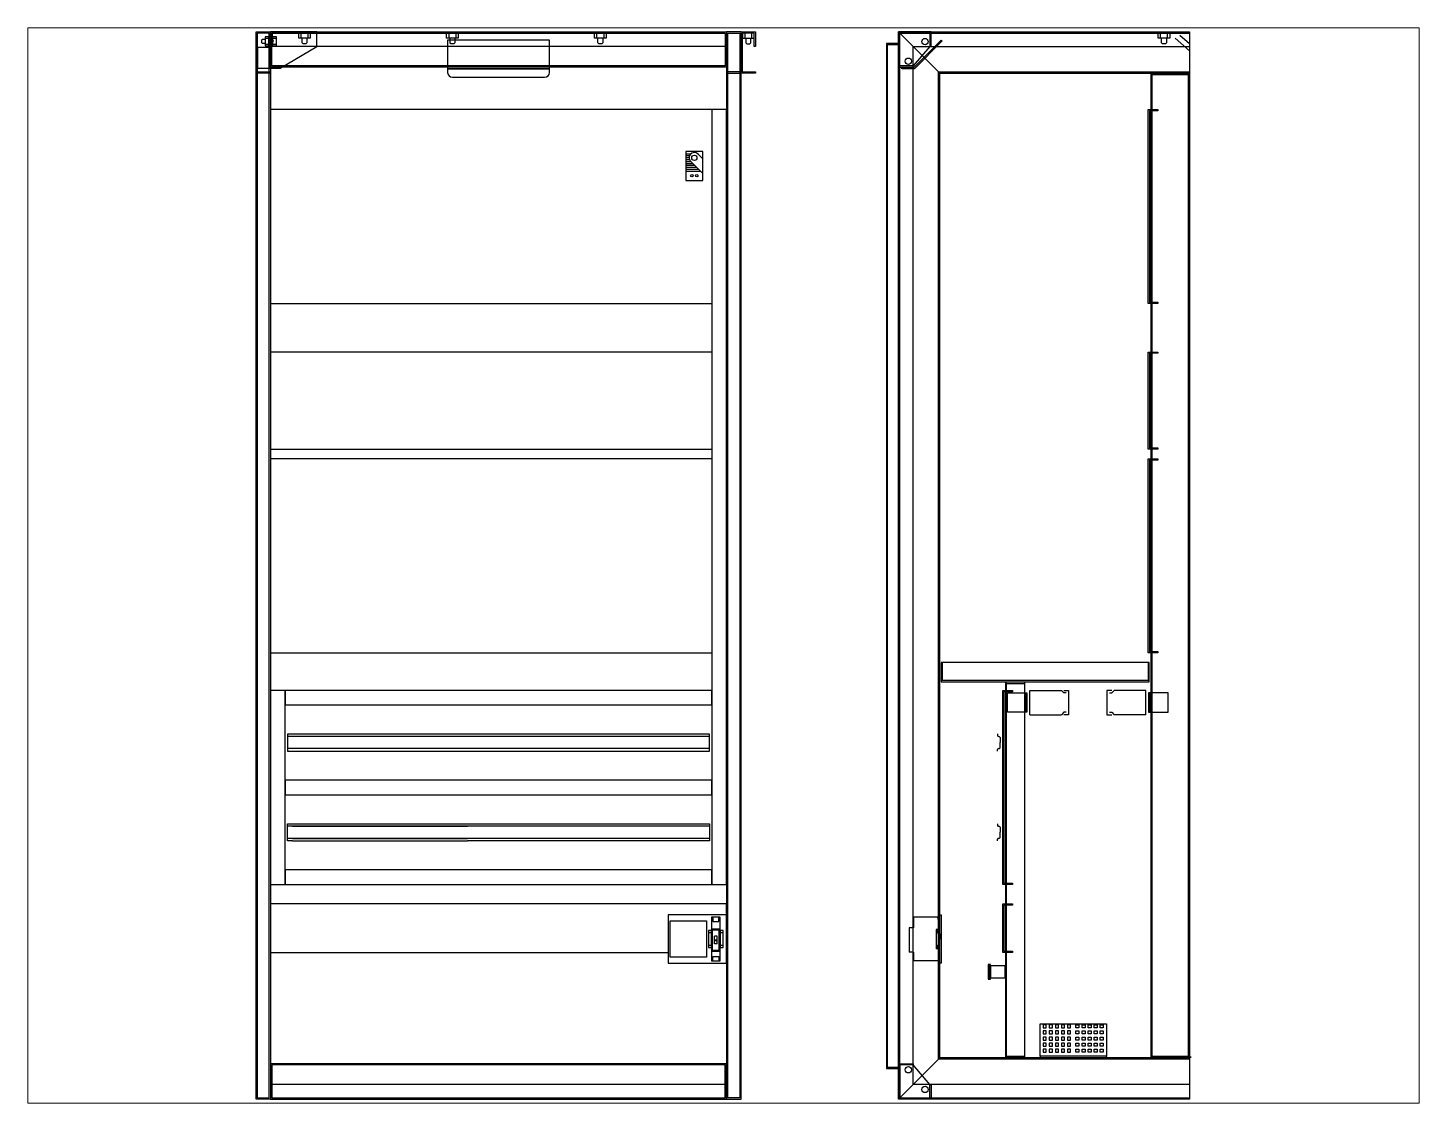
# Paper-space layout 'Layout1' of a CAD drawing. Header units: millimetres. Extents: x 26 to 231, y 18 to 177.
# The model-space entities are those that its viewports show. They can reach past a viewport. Long polylines and large blocks are cut down to what shows.
import ezdxf

# ---------------------------------------------------------------- set-up
doc = ezdxf.new("R2010")
doc.units = ezdxf.units.MM
doc.linetypes.add('CENTER', pattern=[2, 1.25, -0.25, 0.25, -0.25])
doc.linetypes.add('DASHED2', pattern=[0.375, 0.25, -0.125])

msp = doc.modelspace()

# ---------------------------------------------------------------- hatches: boundary and pattern name
for points in [[(3921.2, 3451.3), (3921.2, 3454), (3893.8, 3454), (3893.8, 3521.7), (3955.5, 3521.7), (3955.5, 3494.3), (3958.2, 3494.3), (3958.2, 3524.3), (3891.2, 3524.3), (3891.2, 3451.3)], [(3923.6, 3448.2), (3897.5, 3448.2), (3897.5, 3450.8), (3922.5, 3450.8), (3979.1, 3507.4), (3981, 3505.5)], [(4405.7, 3364.3), (4425.7, 3364.3), (4425.7, 3361.7), (4408.3, 3361.7), (4408.3, 2967), (4425.7, 2967), (4425.7, 2964.3), (4405.7, 2964.3)], [(4405.7, 2864.3), (4425.7, 2864.3), (4425.7, 2861.7), (4408.3, 2861.7), (4408.3, 2667), (4425.7, 2667), (4425.7, 2664.3), (4405.7, 2664.3)], [(4405.7, 2644.3), (4425.7, 2644.3), (4425.7, 2641.7), (4408.3, 2641.7), (4408.3, 2247), (4425.7, 2247), (4425.7, 2244.3), (4405.7, 2244.3)], [(4105.7, 2166.8), (4125.7, 2166.8), (4125.7, 2164.2), (4108.3, 2164.2), (4108.3, 1769.5), (4125.7, 1769.5), (4125.7, 1766.8), (4105.7, 1766.8)], [(4105.7, 1726.8), (4125.7, 1726.8), (4125.7, 1724.2), (4108.3, 1724.2), (4108.3, 1629.5), (4125.7, 1629.5), (4125.7, 1626.8), (4105.7, 1626.8)], [(4075.7, 1571.8), (4080.7, 1571.8), (4080.7, 1601.8), (4075.7, 1601.8)], [(3921.2, 1397.3), (3921.2, 1394.7), (3893.8, 1394.7), (3893.8, 1327), (3955.5, 1327), (3955.5, 1354.3), (3958.2, 1354.3), (3958.2, 1324.3), (3891.2, 1324.3), (3891.2, 1397.3)]]:
    msp.add_hatch(color=7).paths.add_polyline_path(points)

# ---------------------------------------------------------------- linework, layer by layer
at = {"color": 7}
for p, q in [((2566.2, 3439.3), (2566.2, 3524.3)), ((2566.2, 3524.3), (2596.2, 3524.3)), ((2566.2, 1324.3), (2566.2, 3524.3)), ((2566.2, 3524.3), (2596.2, 3524.3)), ((2593.5, 3521.7), (2568.8, 3521.7)), ((2568.8, 3521.7), (2568.8, 3442)), ((2593.5, 3521.7), (2568.8, 3521.7)), ((2568.8, 3521.7), (2568.8, 1327)), ((2579, 3508.8), (2577.4, 3507.2)), ((2577.4, 3507.2), (2577.4, 3502.4)), ((2577.4, 3502.4), (2579, 3500.8)), ((2584.7, 3508.8), (2579, 3508.8)), ((2579, 3500.8), (2584.7, 3500.8)), ((2592.7, 3514.3), (2584.7, 3514.3)), ((2584.7, 3514.3), (2584.7, 3495.3)), ((2584.7, 3510.4), (2584.7, 3499.2)), ((2592.7, 3510.4), (2584.7, 3510.4)), ((2592.7, 3495.3), (2592.7, 3514.3)), ((2592.7, 3499.2), (2592.7, 3510.4)), ((2600.1, 3508.8), (2592.7, 3508.8)), ((2592.7, 3500.8), (2600.1, 3500.8)), ((2593.5, 3494.3), (2593.5, 3521.7)), ((2593.5, 1327), (2593.5, 3521.7)), ((2596.2, 3524.3), (2596.2, 3494.3)), ((2596.2, 3524.3), (2596.2, 3492.3)), ((2691.2, 3524.3), (2596.2, 3524.3)), ((2596.2, 3524.3), (2596.2, 1324.3)), ((2596.2, 3451.3), (2596.2, 3524.3)), ((2596.2, 3524.3), (3536.2, 3524.3)), ((2598.8, 3521.7), (3533.5, 3521.7)), ((2598.8, 3454), (2598.8, 3521.7)), ((2608.1, 3514.3), (2600.1, 3514.3)), ((2600.1, 3514.3), (2600.1, 3495.3)), ((2600.1, 3510.4), (2600.1, 3499.2)), ((2608.1, 3510.4), (2600.1, 3510.4)), ((2600.1, 3500.8), (2600.1, 3508.8)), ((2608.1, 3495.3), (2608.1, 3514.3)), ((2608.1, 3499.2), (2608.1, 3510.4)), ((2691.2, 3494.3), (2691.2, 3524.3)), ((3171.2, 3507.2), (2961.2, 3507.2)), ((2961.2, 3507.2), (2961.2, 3448.2)), ((3171.2, 3448.2), (3171.2, 3507.2)), ((3533.5, 3521.7), (3533.5, 3454)), ((3566.2, 3524.3), (3536.2, 3524.3)), ((3536.2, 3524.3), (3536.2, 3494.3)), ((3566.2, 3524.3), (3536.2, 3524.3)), ((3536.2, 3524.3), (3536.2, 1324.3)), ((3536.2, 3524.3), (3536.2, 3451.3)), ((3538.8, 3494.3), (3538.8, 3521.7)), ((3538.8, 3521.7), (3563.5, 3521.7)), ((3538.8, 3521.7), (3563.5, 3521.7)), ((3538.8, 1327), (3538.8, 3521.7)), ((3563.5, 3521.7), (3563.5, 3442)), ((3563.5, 3521.7), (3563.5, 1327)), ((3566.2, 3439.3), (3566.2, 3524.3)), ((3566.2, 3439.3), (3566.2, 3524.3)), ((3566.2, 3524.3), (3596.2, 3524.3)), ((3566.2, 1324.3), (3566.2, 3524.3)), ((3593.5, 3521.7), (3568.8, 3521.7)), ((3568.8, 3521.7), (3568.8, 3442)), ((3593.5, 3494.3), (3593.5, 3521.7)), ((3596.2, 3524.3), (3596.2, 3494.3)), ((3891.2, 3500.4), (3866.2, 3500.4)), ((3866.2, 3500.4), (3866.2, 1387.4)), ((3891.2, 3524.3), (3976.2, 3439.3)), ((3891.2, 1324.3), (3891.2, 3524.3)), ((3891.2, 3524.3), (4491.2, 3524.3)), ((3958.2, 3524.3), (3891.2, 3524.3)), ((3891.2, 3524.3), (3891.2, 3451.3)), ((3891.2, 3521.7), (4491.2, 3521.7)), ((3891.2, 3498.4), (3891.2, 3500.4)), ((3893.8, 1324.3), (3893.8, 3524.3)), ((3893.8, 3454), (3893.8, 3521.7)), ((3893.8, 3521.7), (3955.5, 3521.7)), ((3922.5, 3450.8), (3979.1, 3507.4)), ((3981, 3505.5), (3923.6, 3448.2)), ((3955.5, 3521.7), (3955.5, 3494.3)), ((3958.2, 3494.3), (3958.2, 3524.3)), ((3979.1, 3507.4), (3981, 3505.5)), ((4421.2, 3524.3), (4491.2, 3524.3)), ((4426.3, 3521.3), (4450.1, 3521.3)), ((4426.3, 3511.3), (4426.3, 3521.3)), ((4450.1, 3511.3), (4426.3, 3511.3)), ((4431.2, 3511.3), (4431.2, 3521.3)), ((4431.2, 3521.3), (4445.2, 3521.3)), ((4445.2, 3511.3), (4431.2, 3511.3)), ((4433.2, 3521.3), (4433.2, 3524.3)), ((4433.2, 3501.4), (4433.2, 3511.3)), ((4435.2, 3499.4), (4433.2, 3501.4)), ((4443.2, 3501.4), (4441.2, 3499.4)), ((4443.2, 3524.3), (4443.2, 3521.3)), ((4443.2, 3511.3), (4443.2, 3501.4)), ((4445.2, 3521.3), (4445.2, 3511.3)), ((4450.1, 3521.3), (4450.1, 3511.3)), ((4461.2, 3511.4), (4491.2, 3485.3)), ((4491.2, 3499.4), (4471.2, 3516.8)), ((4491.2, 3524.3), (4491.2, 1324.3)), ((2596.2, 3492.3), (2568.9, 3492.3)), ((2568.9, 3492.3), (2568.9, 3449.3)), ((2584.7, 3499.2), (2592.7, 3499.2)), ((2584.7, 3495.3), (2592.7, 3495.3)), ((2596.2, 3494.3), (2593.5, 3494.3)), ((3533.5, 3494.3), (2598.8, 3494.3)), ((2600.1, 3499.2), (2608.1, 3499.2)), ((2600.1, 3495.3), (2608.1, 3495.3)), ((2616.1, 3449.3), (2691.2, 3494.3)), ((3536.2, 3494.3), (3538.8, 3494.3)), ((3596.2, 3494.3), (3593.5, 3494.3)), ((3868.2, 1389.4), (3868.2, 3498.4)), ((3868.2, 3498.4), (3891.2, 3498.4)), ((3891.2, 3498.4), (3891.2, 1389.4)), ((3921.2, 1354.3), (3921.2, 3494.3)), ((3921.2, 3494.3), (4491.2, 3494.3)), ((3955.5, 3494.3), (3921.2, 3454)), ((3955.5, 3494.3), (3958.2, 3494.3)), ((4441.2, 3499.4), (4435.2, 3499.4)), ((2568.9, 3449.3), (2616.1, 3449.3)), ((3536.2, 3451.3), (2596.2, 3451.3)), ((3533.5, 3454), (2598.8, 3454)), ((3171.2, 3448.2), (2961.2, 3448.2)), ((2961.2, 3448.2), (2961.2, 3440.6)), ((2961.2, 3448.2), (3171.2, 3448.2)), ((3171.2, 3440.6), (3171.2, 3448.2)), ((3891.2, 3451.3), (3921.2, 3451.3)), ((3921.2, 3454), (3893.8, 3454)), ((3897.5, 3448.2), (3897.5, 3450.8)), ((3897.5, 3450.8), (3922.5, 3450.8)), ((3923.6, 3448.2), (3897.5, 3448.2)), ((3921.2, 3451.3), (3921.2, 3454)), ((2596.2, 3439.3), (2566.2, 3439.3)), ((2568.8, 3442), (2596.2, 3442)), ((2596.2, 3442), (2596.2, 3439.3)), ((2971.2, 3430.6), (3161.2, 3430.6)), ((3536.2, 3442), (3536.2, 3439.3)), ((3563.5, 3442), (3536.2, 3442)), ((3536.2, 3439.3), (3566.2, 3439.3)), ((3596.2, 3439.3), (3566.2, 3439.3)), ((3568.8, 3442), (3596.2, 3442)), ((3596.2, 3442), (3596.2, 3439.3)), ((3973.5, 1406.7), (3973.5, 3442)), ((3973.5, 3442), (4491.2, 3442)), ((3976.2, 1409.3), (3976.2, 3439.3)), ((3976.2, 3439.3), (4491.2, 3439.3)), ((4491.2, 3438.8), (4411.2, 3438.8)), ((4411.2, 3438.8), (4411.2, 1409.8)), ((4413.8, 1409.8), (4413.8, 3438.8)), ((4413.8, 3436.2), (4488.5, 3436.2)), ((4488.5, 3438.8), (4488.5, 1409.8)), ((4491.2, 3438.8), (4491.2, 1409.8)), ((4491.2, 1409.8), (4491.2, 3438.8)), ((3536.2, 3364.3), (2596.2, 3364.3)), ((2596.2, 3364.3), (2596.2, 2964.3)), ((3536.2, 3364.3), (3506.2, 3364.3)), ((3506.2, 3364.3), (3506.2, 1766.8)), ((3536.2, 1766.8), (3536.2, 3364.3)), ((4405.7, 2964.3), (4405.7, 3364.3)), ((4405.7, 3364.3), (4425.7, 3364.3)), ((4425.7, 3361.7), (4408.3, 3361.7)), ((4408.3, 3361.7), (4408.3, 2967)), ((4425.7, 3364.3), (4425.7, 3361.7)), ((3536.2, 2964.3), (3536.2, 3324.3)), ((3487.4, 3277.9), (3452.4, 3277.9)), ((3452.4, 3277.9), (3452.4, 3217.9)), ((3452.4, 3273.2), (3463.4, 3273.2)), ((3478.3, 3271.4), (3487.4, 3262.3)), ((3487.4, 3217.9), (3487.4, 3277.9)), ((3452.4, 3269.2), (3460.2, 3269.2)), ((3452.4, 3265.2), (3459.2, 3265.2)), ((3452.4, 3261.2), (3459.8, 3261.2)), ((3452.4, 3257.2), (3462.3, 3257.2)), ((3452.4, 3253.2), (3466.4, 3253.2)), ((3452.4, 3249.2), (3470.4, 3249.2)), ((3452.4, 3245.2), (3474.4, 3245.2)), ((3463.3, 3256.2), (3487.4, 3232.2)), ((3452.4, 3241.2), (3478.4, 3241.2)), ((3452.4, 3237.2), (3482.4, 3237.2)), ((3452.4, 3217.9), (3487.4, 3217.9)), ((2596.2, 2964.3), (3506.2, 2964.3)), ((4425.7, 2964.3), (4405.7, 2964.3)), ((4408.3, 2967), (4425.7, 2967)), ((4425.7, 2967), (4425.7, 2964.3)), ((3506.2, 2864.3), (2596.2, 2864.3)), ((2596.2, 2864.3), (2596.2, 2664.3)), ((3536.2, 2664.3), (3536.2, 2864.3)), ((4405.7, 2664.3), (4405.7, 2864.3)), ((4405.7, 2864.3), (4425.7, 2864.3)), ((4425.7, 2861.7), (4408.3, 2861.7)), ((4408.3, 2861.7), (4408.3, 2667)), ((4425.7, 2864.3), (4425.7, 2861.7)), ((2596.2, 2664.3), (3506.2, 2664.3)), ((3506.2, 2644.3), (2596.2, 2644.3)), ((2596.2, 2644.3), (2596.2, 2244.3)), ((3536.2, 2244.3), (3536.2, 2644.3)), ((4425.7, 2664.3), (4405.7, 2664.3)), ((4405.7, 2244.3), (4405.7, 2644.3)), ((4405.7, 2644.3), (4425.7, 2644.3)), ((4408.3, 2667), (4425.7, 2667)), ((4425.7, 2641.7), (4408.3, 2641.7)), ((4408.3, 2641.7), (4408.3, 2247)), ((4425.7, 2667), (4425.7, 2664.3)), ((4425.7, 2644.3), (4425.7, 2641.7)), ((2596.2, 2244.3), (3506.2, 2244.3)), ((4425.7, 2244.3), (4405.7, 2244.3)), ((4408.3, 2247), (4425.7, 2247)), ((4425.7, 2247), (4425.7, 2244.3)), ((3979, 2224.3), (3979, 2184.3)), ((4408, 2224.3), (3979, 2224.3)), ((3981.7, 2187), (3981.7, 2224.3)), ((4405.4, 2224.3), (4405.4, 2187)), ((4408, 2184.3), (4408, 2224.3)), ((4408, 2187), (3979, 2187)), ((3979, 2184.3), (4408, 2184.3)), ((4151.2, 2183.8), (4111.2, 2183.8)), ((4111.2, 2183.8), (4111.2, 1409.8)), ((4113.8, 1409.8), (4113.8, 2183.8)), ((4113.8, 2181.2), (4151.2, 2181.2)), ((4151.2, 1409.8), (4151.2, 2183.8)), ((2626.2, 2166.8), (2596.2, 2166.8)), ((2596.2, 2166.8), (2596.2, 1766.8)), ((3506.2, 2166.8), (2596.2, 2166.8)), ((2596.2, 2166.8), (2596.2, 1766.8)), ((2626.2, 1766.8), (2626.2, 2166.8)), ((3506.2, 2166.8), (2626.2, 2166.8)), ((2626.2, 2166.8), (2626.2, 2136.8)), ((3506.2, 2136.8), (3506.2, 2166.8)), ((3536.2, 1766.8), (3536.2, 2166.8)), ((4105.7, 1766.8), (4105.7, 2166.8)), ((4105.7, 2166.8), (4125.7, 2166.8)), ((4125.7, 2164.2), (4108.3, 2164.2)), ((4108.3, 2164.2), (4108.3, 1769.5)), ((4125.7, 2166.8), (4125.7, 2164.2)), ((4161.7, 2116.8), (4161.7, 2166.8)), ((4161.7, 2166.8), (4226.7, 2166.8)), ((4231.7, 2161.8), (4226.7, 2166.8)), ((4231.7, 2166.8), (4241.7, 2166.8)), ((4236.7, 2161.8), (4231.7, 2161.8)), ((4241.7, 2166.8), (4241.7, 2116.8)), ((4320.7, 2166.8), (4320.7, 2116.8)), ((4330.7, 2166.8), (4320.7, 2166.8)), ((4325.7, 2161.8), (4330.7, 2161.8)), ((4330.7, 2161.8), (4335.7, 2166.8)), ((4400.7, 2166.8), (4335.7, 2166.8)), ((4400.7, 2116.8), (4400.7, 2166.8)), ((2626.2, 2136.8), (3506.2, 2136.8)), ((4161.7, 2116.8), (4226.7, 2116.8)), ((4231.7, 2121.8), (4226.7, 2116.8)), ((4236.7, 2121.8), (4231.7, 2121.8)), ((4241.7, 2116.8), (4231.7, 2116.8)), ((4320.7, 2116.8), (4330.7, 2116.8)), ((4325.7, 2121.8), (4330.7, 2121.8)), ((4330.7, 2121.8), (4335.7, 2116.8)), ((4400.7, 2116.8), (4335.7, 2116.8)), ((3501.2, 2076.8), (2631.2, 2076.8)), ((2631.2, 2076.8), (2631.2, 2041.8)), ((3501.2, 2071.8), (2631.2, 2071.8)), ((3501.2, 2041.8), (3501.2, 2076.8)), ((4095, 2077), (4095, 2073.7)), ((4100.7, 2069.8), (4100.7, 2059.3)), ((3501.2, 2046.8), (2631.2, 2046.8)), ((2631.2, 2041.8), (3501.2, 2041.8)), ((4095, 2041.7), (4095, 2045)), ((4100.7, 2048.8), (4100.7, 2059.3)), ((3506.2, 1981.8), (2626.2, 1981.8)), ((2626.2, 1981.8), (2626.2, 1951.8)), ((3506.2, 1951.8), (3506.2, 1981.8)), ((2626.2, 1951.8), (3506.2, 1951.8)), ((2631.2, 1891.8), (2641.2, 1891.8)), ((2631.2, 1856.8), (2631.2, 1891.8)), ((2641.2, 1886.8), (2631.2, 1886.8)), ((2641.2, 1891.8), (3002.2, 1891.8)), ((2641.2, 1886.8), (3002.2, 1886.8)), ((3002.2, 1886.8), (2641.2, 1886.8)), ((3002.2, 1891.8), (3501.2, 1891.8)), ((3501.2, 1886.8), (3002.2, 1886.8)), ((3501.2, 1891.8), (3501.2, 1856.8)), ((4095, 1892), (4095, 1888.7)), ((4100.7, 1884.8), (4100.7, 1874.3)), ((4100.7, 1863.8), (4100.7, 1874.3)), ((2641.2, 1861.8), (2631.2, 1861.8)), ((2641.2, 1856.8), (2631.2, 1856.8)), ((2641.2, 1861.8), (3002.2, 1861.8)), ((3002.2, 1861.8), (2641.2, 1861.8)), ((2641.2, 1856.8), (3002.2, 1856.8)), ((3501.2, 1861.8), (3002.2, 1861.8)), ((3501.2, 1856.8), (3002.2, 1856.8)), ((4095, 1856.7), (4095, 1860)), ((3506.2, 1796.8), (2626.2, 1796.8)), ((2626.2, 1796.8), (2626.2, 1766.8)), ((3506.2, 1766.8), (3506.2, 1796.8)), ((2596.2, 1766.8), (2626.2, 1766.8)), ((2596.2, 1766.8), (3536.2, 1766.8)), ((2626.2, 1766.8), (3506.2, 1766.8)), ((3506.2, 1766.8), (3536.2, 1766.8)), ((4125.7, 1766.8), (4105.7, 1766.8)), ((4108.3, 1769.5), (4125.7, 1769.5)), ((4125.7, 1769.5), (4125.7, 1766.8)), ((3536.2, 1726.8), (2596.2, 1726.8)), ((2596.2, 1726.8), (2596.2, 1626.8)), ((3536.2, 1706.8), (3536.2, 1726.8)), ((4105.7, 1626.8), (4105.7, 1726.8)), ((4105.7, 1726.8), (4125.7, 1726.8)), ((4125.7, 1724.2), (4108.3, 1724.2)), ((4108.3, 1724.2), (4108.3, 1629.5)), ((4125.7, 1726.8), (4125.7, 1724.2)), ((3536.2, 1704.3), (3416.2, 1704.3)), ((3416.2, 1704.3), (3416.2, 1604.3)), ((3523.2, 1699.3), (3505.2, 1699.3)), ((3505.2, 1699.3), (3505.2, 1609.3)), ((3508.2, 1699.3), (3508.2, 1690.3)), ((3520.2, 1690.3), (3520.2, 1699.3)), ((3523.2, 1609.3), (3523.2, 1699.3)), ((3536.2, 1604.3), (3536.2, 1704.3)), ((3972, 1699.3), (3922, 1699.3)), ((3922, 1699.3), (3922, 1677.1)), ((3975, 1685.3), (3972, 1699.3)), ((3976.2, 1604.3), (3976.2, 1704.3)), ((3976.2, 1704.3), (3979.2, 1704.3)), ((3979.2, 1704.3), (3979.2, 1604.3)), ((3420.2, 1616.8), (3420.2, 1691.8)), ((3420.2, 1691.8), (3495.2, 1691.8)), ((3495.2, 1691.8), (3495.2, 1616.8)), ((3505.2, 1671.8), (3499.2, 1671.8)), ((3499.2, 1671.8), (3499.2, 1636.8)), ((3505.2, 1667.2), (3499.2, 1667.2)), ((3499.2, 1667.2), (3499.2, 1641.4)), ((3505.2, 1675.1), (3523.2, 1675.1)), ((3505.2, 1636.8), (3505.2, 1671.8)), ((3505.2, 1641.4), (3505.2, 1667.2)), ((3507.2, 1673.1), (3521.2, 1673.1)), ((3507.2, 1631.6), (3507.2, 1673.1)), ((3508.2, 1690.3), (3520.2, 1690.3)), ((3521.2, 1631.6), (3521.2, 1673.1)), ((3529.2, 1671.8), (3523.2, 1671.8)), ((3523.2, 1671.8), (3523.2, 1636.8)), ((3529.2, 1667.2), (3523.2, 1667.2)), ((3523.2, 1667.2), (3523.2, 1641.4)), ((3529.2, 1636.8), (3529.2, 1671.8)), ((3529.2, 1641.4), (3529.2, 1667.2)), ((3913, 1677.1), (3913, 1627.6)), ((3922, 1677.1), (3913, 1677.1)), ((3968.6, 1674.3), (3968.6, 1634.3)), ((3972.2, 1674.3), (3968.6, 1674.3)), ((3970.5, 1672), (3970.5, 1668.7)), ((3972.2, 1674.3), (3973, 1670.3)), ((3973, 1670.3), (3975, 1670.3)), ((3975, 1685.3), (3975, 1670.3)), ((3976.2, 1664.8), (3976.2, 1654.3)), ((3499.2, 1641.4), (3505.2, 1641.4)), ((3499.2, 1636.8), (3505.2, 1636.8)), ((3517.2, 1660.3), (3511.2, 1660.3)), ((3511.2, 1644.3), (3511.2, 1660.3)), ((3517.2, 1652.3), (3511.2, 1652.3)), ((3511.2, 1651.3), (3517.2, 1651.3)), ((3517.2, 1644.3), (3511.2, 1644.3)), ((3517.2, 1644.3), (3517.2, 1660.3)), ((3523.2, 1641.4), (3529.2, 1641.4)), ((3523.2, 1636.8), (3529.2, 1636.8)), ((3970, 1634.3), (3972, 1638.3)), ((3970.5, 1636.7), (3970.5, 1639.9)), ((3972, 1638.3), (3974, 1634.3)), ((3976.2, 1643.8), (3976.2, 1654.3)), ((2596.2, 1626.8), (3416.2, 1626.8)), ((3495.2, 1616.8), (3420.2, 1616.8)), ((3505.2, 1629.6), (3523.2, 1629.6)), ((3505.2, 1609.3), (3523.2, 1609.3)), ((3507.2, 1631.6), (3521.2, 1631.6)), ((3508.2, 1618.3), (3520.2, 1618.3)), ((3508.2, 1609.3), (3508.2, 1618.3)), ((3520.2, 1618.3), (3520.2, 1609.3)), ((3922, 1627.6), (3913, 1627.6)), ((3922, 1627.6), (3922, 1609.3)), ((3975, 1609.3), (3922, 1609.3)), ((3975, 1634.3), (3968.6, 1634.3)), ((3975, 1634.3), (3975, 1609.3)), ((4125.7, 1626.8), (4105.7, 1626.8)), ((4108.3, 1629.5), (4125.7, 1629.5)), ((4125.7, 1629.5), (4125.7, 1626.8)), ((3416.2, 1604.3), (3536.2, 1604.3)), ((3979.2, 1604.3), (3976.2, 1604.3)), ((4080.7, 1601.8), (4075.7, 1601.8)), ((4075.7, 1601.8), (4075.7, 1571.8)), ((4080.7, 1571.8), (4080.7, 1601.8)), ((4110.7, 1599.3), (4080.7, 1599.3)), ((4080.7, 1599.3), (4080.7, 1574.3)), ((4110.7, 1574.3), (4110.7, 1599.3)), ((4075.7, 1571.8), (4080.7, 1571.8)), ((4080.7, 1574.3), (4110.7, 1574.3)), ((4182.9, 1479.8), (4319.5, 1479.8)), ((4182.9, 1412.8), (4182.9, 1479.8)), ((4195.6, 1477.3), (4189.3, 1477.3)), ((4189.3, 1477.3), (4189.3, 1471.1)), ((4189.3, 1471.1), (4195.6, 1471.1)), ((4195.6, 1464.8), (4189.3, 1464.8)), ((4189.3, 1464.8), (4189.3, 1458.6)), ((4195.6, 1471.1), (4195.6, 1477.3)), ((4195.6, 1458.6), (4195.6, 1464.8)), ((4208.1, 1477.3), (4201.8, 1477.3)), ((4201.8, 1477.3), (4201.8, 1471.1)), ((4201.8, 1471.1), (4208.1, 1471.1)), ((4208.1, 1464.8), (4201.8, 1464.8)), ((4201.8, 1464.8), (4201.8, 1458.6)), ((4208.1, 1471.1), (4208.1, 1477.3)), ((4208.1, 1458.6), (4208.1, 1464.8)), ((4220.6, 1477.3), (4214.3, 1477.3)), ((4214.3, 1477.3), (4214.3, 1471.1)), ((4214.3, 1471.1), (4220.6, 1471.1)), ((4220.6, 1464.8), (4214.3, 1464.8)), ((4214.3, 1464.8), (4214.3, 1458.6)), ((4220.6, 1471.1), (4220.6, 1477.3)), ((4220.6, 1458.6), (4220.6, 1464.8)), ((4233.1, 1477.3), (4226.8, 1477.3)), ((4226.8, 1477.3), (4226.8, 1471.1)), ((4226.8, 1471.1), (4233.1, 1471.1)), ((4233.1, 1464.8), (4226.8, 1464.8)), ((4226.8, 1464.8), (4226.8, 1458.6)), ((4233.1, 1471.1), (4233.1, 1477.3)), ((4233.1, 1458.6), (4233.1, 1464.8)), ((4245.6, 1477.3), (4239.3, 1477.3)), ((4239.3, 1477.3), (4239.3, 1471.1)), ((4239.3, 1471.1), (4245.6, 1471.1)), ((4245.6, 1464.8), (4239.3, 1464.8)), ((4239.3, 1464.8), (4239.3, 1458.6)), ((4245.6, 1471.1), (4245.6, 1477.3)), ((4245.6, 1458.6), (4245.6, 1464.8)), ((4256.8, 1471.1), (4256.8, 1477.3)), ((4256.8, 1477.3), (4263, 1477.3)), ((4263, 1471.1), (4256.8, 1471.1)), ((4256.8, 1458.6), (4256.8, 1464.8)), ((4256.8, 1464.8), (4263, 1464.8)), ((4263, 1477.3), (4263, 1471.1)), ((4263, 1464.8), (4263, 1458.6)), ((4269.3, 1471.1), (4269.3, 1477.3)), ((4269.3, 1477.3), (4275.5, 1477.3)), ((4275.5, 1471.1), (4269.3, 1471.1)), ((4269.3, 1458.6), (4269.3, 1464.8)), ((4269.3, 1464.8), (4275.5, 1464.8)), ((4275.5, 1477.3), (4275.5, 1471.1)), ((4275.5, 1464.8), (4275.5, 1458.6)), ((4281.8, 1471.1), (4281.8, 1477.3)), ((4281.8, 1477.3), (4288, 1477.3)), ((4288, 1471.1), (4281.8, 1471.1)), ((4281.8, 1458.6), (4281.8, 1464.8)), ((4281.8, 1464.8), (4288, 1464.8)), ((4288, 1477.3), (4288, 1471.1)), ((4288, 1464.8), (4288, 1458.6)), ((4294.3, 1471.1), (4294.3, 1477.3)), ((4294.3, 1477.3), (4300.5, 1477.3)), ((4300.5, 1471.1), (4294.3, 1471.1)), ((4294.3, 1458.6), (4294.3, 1464.8)), ((4294.3, 1464.8), (4300.5, 1464.8)), ((4300.5, 1477.3), (4300.5, 1471.1)), ((4300.5, 1464.8), (4300.5, 1458.6)), ((4306.8, 1471.1), (4306.8, 1477.3)), ((4306.8, 1477.3), (4313, 1477.3)), ((4313, 1471.1), (4306.8, 1471.1)), ((4306.8, 1458.6), (4306.8, 1464.8)), ((4306.8, 1464.8), (4313, 1464.8)), ((4313, 1477.3), (4313, 1471.1)), ((4313, 1464.8), (4313, 1458.6)), ((4319.5, 1479.8), (4319.5, 1412.8)), ((4189.3, 1458.6), (4195.6, 1458.6)), ((4195.6, 1452.3), (4189.3, 1452.3)), ((4189.3, 1452.3), (4189.3, 1446.1)), ((4189.3, 1446.1), (4195.6, 1446.1)), ((4195.6, 1439.8), (4189.3, 1439.8)), ((4189.3, 1439.8), (4189.3, 1433.6)), ((4195.6, 1446.1), (4195.6, 1452.3)), ((4195.6, 1433.6), (4195.6, 1439.8)), ((4201.8, 1458.6), (4208.1, 1458.6)), ((4208.1, 1452.3), (4201.8, 1452.3)), ((4201.8, 1452.3), (4201.8, 1446.1)), ((4201.8, 1446.1), (4208.1, 1446.1)), ((4208.1, 1439.8), (4201.8, 1439.8)), ((4201.8, 1439.8), (4201.8, 1433.6)), ((4208.1, 1446.1), (4208.1, 1452.3)), ((4208.1, 1433.6), (4208.1, 1439.8)), ((4214.3, 1458.6), (4220.6, 1458.6)), ((4220.6, 1452.3), (4214.3, 1452.3)), ((4214.3, 1452.3), (4214.3, 1446.1)), ((4214.3, 1446.1), (4220.6, 1446.1)), ((4220.6, 1439.8), (4214.3, 1439.8)), ((4214.3, 1439.8), (4214.3, 1433.6)), ((4220.6, 1446.1), (4220.6, 1452.3)), ((4220.6, 1433.6), (4220.6, 1439.8)), ((4226.8, 1458.6), (4233.1, 1458.6)), ((4233.1, 1452.3), (4226.8, 1452.3)), ((4226.8, 1452.3), (4226.8, 1446.1)), ((4226.8, 1446.1), (4233.1, 1446.1)), ((4233.1, 1439.8), (4226.8, 1439.8)), ((4226.8, 1439.8), (4226.8, 1433.6)), ((4233.1, 1446.1), (4233.1, 1452.3)), ((4233.1, 1433.6), (4233.1, 1439.8)), ((4239.3, 1458.6), (4245.6, 1458.6)), ((4245.6, 1452.3), (4239.3, 1452.3)), ((4239.3, 1452.3), (4239.3, 1446.1)), ((4239.3, 1446.1), (4245.6, 1446.1)), ((4245.6, 1439.8), (4239.3, 1439.8)), ((4239.3, 1439.8), (4239.3, 1433.6)), ((4245.6, 1446.1), (4245.6, 1452.3)), ((4245.6, 1433.6), (4245.6, 1439.8)), ((4263, 1458.6), (4256.8, 1458.6)), ((4256.8, 1446.1), (4256.8, 1452.3)), ((4256.8, 1452.3), (4263, 1452.3)), ((4263, 1446.1), (4256.8, 1446.1)), ((4256.8, 1433.6), (4256.8, 1439.8)), ((4256.8, 1439.8), (4263, 1439.8)), ((4263, 1452.3), (4263, 1446.1)), ((4263, 1439.8), (4263, 1433.6)), ((4275.5, 1458.6), (4269.3, 1458.6)), ((4269.3, 1446.1), (4269.3, 1452.3)), ((4269.3, 1452.3), (4275.5, 1452.3)), ((4275.5, 1446.1), (4269.3, 1446.1)), ((4269.3, 1433.6), (4269.3, 1439.8)), ((4269.3, 1439.8), (4275.5, 1439.8)), ((4275.5, 1452.3), (4275.5, 1446.1)), ((4275.5, 1439.8), (4275.5, 1433.6)), ((4288, 1458.6), (4281.8, 1458.6)), ((4281.8, 1446.1), (4281.8, 1452.3)), ((4281.8, 1452.3), (4288, 1452.3)), ((4288, 1446.1), (4281.8, 1446.1)), ((4281.8, 1433.6), (4281.8, 1439.8)), ((4281.8, 1439.8), (4288, 1439.8)), ((4288, 1452.3), (4288, 1446.1)), ((4288, 1439.8), (4288, 1433.6)), ((4300.5, 1458.6), (4294.3, 1458.6)), ((4294.3, 1446.1), (4294.3, 1452.3)), ((4294.3, 1452.3), (4300.5, 1452.3)), ((4300.5, 1446.1), (4294.3, 1446.1)), ((4294.3, 1433.6), (4294.3, 1439.8)), ((4294.3, 1439.8), (4300.5, 1439.8)), ((4300.5, 1452.3), (4300.5, 1446.1)), ((4300.5, 1439.8), (4300.5, 1433.6)), ((4313, 1458.6), (4306.8, 1458.6)), ((4306.8, 1446.1), (4306.8, 1452.3)), ((4306.8, 1452.3), (4313, 1452.3)), ((4313, 1446.1), (4306.8, 1446.1)), ((4306.8, 1433.6), (4306.8, 1439.8)), ((4306.8, 1439.8), (4313, 1439.8)), ((4313, 1452.3), (4313, 1446.1)), ((4313, 1439.8), (4313, 1433.6)), ((3891.2, 1324.3), (3976.2, 1409.3)), ((4491.2, 1406.7), (3973.5, 1406.7)), ((4491.2, 1409.3), (3976.2, 1409.3)), ((4111.2, 1409.8), (4151.2, 1409.8)), ((4151.2, 1412.5), (4113.8, 1412.5)), ((4319.5, 1412.8), (4182.9, 1412.8)), ((4319.5, 1412.8), (4182.9, 1412.8)), ((4182.9, 1412.8), (4182.9, 1409.8)), ((4182.9, 1409.8), (4319.5, 1409.8)), ((4189.3, 1433.6), (4195.6, 1433.6)), ((4195.6, 1427.3), (4189.3, 1427.3)), ((4189.3, 1427.3), (4189.3, 1421.1)), ((4189.3, 1421.1), (4195.6, 1421.1)), ((4195.6, 1421.1), (4195.6, 1427.3)), ((4201.8, 1433.6), (4208.1, 1433.6)), ((4208.1, 1427.3), (4201.8, 1427.3)), ((4201.8, 1427.3), (4201.8, 1421.1)), ((4201.8, 1421.1), (4208.1, 1421.1)), ((4208.1, 1421.1), (4208.1, 1427.3)), ((4214.3, 1433.6), (4220.6, 1433.6)), ((4220.6, 1427.3), (4214.3, 1427.3)), ((4214.3, 1427.3), (4214.3, 1421.1)), ((4214.3, 1421.1), (4220.6, 1421.1)), ((4220.6, 1421.1), (4220.6, 1427.3)), ((4226.8, 1433.6), (4233.1, 1433.6)), ((4233.1, 1427.3), (4226.8, 1427.3)), ((4226.8, 1427.3), (4226.8, 1421.1)), ((4226.8, 1421.1), (4233.1, 1421.1)), ((4233.1, 1421.1), (4233.1, 1427.3)), ((4239.3, 1433.6), (4245.6, 1433.6)), ((4245.6, 1427.3), (4239.3, 1427.3)), ((4239.3, 1427.3), (4239.3, 1421.1)), ((4239.3, 1421.1), (4245.6, 1421.1)), ((4245.6, 1421.1), (4245.6, 1427.3)), ((4263, 1433.6), (4256.8, 1433.6)), ((4256.8, 1421.1), (4256.8, 1427.3)), ((4256.8, 1427.3), (4263, 1427.3)), ((4263, 1421.1), (4256.8, 1421.1)), ((4263, 1427.3), (4263, 1421.1)), ((4275.5, 1433.6), (4269.3, 1433.6)), ((4269.3, 1421.1), (4269.3, 1427.3)), ((4269.3, 1427.3), (4275.5, 1427.3)), ((4275.5, 1421.1), (4269.3, 1421.1)), ((4275.5, 1427.3), (4275.5, 1421.1)), ((4288, 1433.6), (4281.8, 1433.6)), ((4281.8, 1421.1), (4281.8, 1427.3)), ((4281.8, 1427.3), (4288, 1427.3)), ((4288, 1421.1), (4281.8, 1421.1)), ((4288, 1427.3), (4288, 1421.1)), ((4300.5, 1433.6), (4294.3, 1433.6)), ((4294.3, 1421.1), (4294.3, 1427.3)), ((4294.3, 1427.3), (4300.5, 1427.3)), ((4300.5, 1421.1), (4294.3, 1421.1)), ((4300.5, 1427.3), (4300.5, 1421.1)), ((4313, 1433.6), (4306.8, 1433.6)), ((4306.8, 1421.1), (4306.8, 1427.3)), ((4306.8, 1427.3), (4313, 1427.3)), ((4313, 1421.1), (4306.8, 1421.1)), ((4313, 1427.3), (4313, 1421.1)), ((4319.5, 1409.8), (4319.5, 1412.8)), ((4411.2, 1409.8), (4491.2, 1409.8)), ((4488.5, 1412.5), (4413.8, 1412.5)), ((4493.8, 1409.8), (4493.8, 1412.5)), ((3536.2, 1397.3), (2596.2, 1397.3)), ((2596.2, 1397.3), (2596.2, 1324.3)), ((3533.5, 1394.7), (2598.8, 1394.7)), ((2598.8, 1394.7), (2598.8, 1327)), ((3533.5, 1327), (3533.5, 1394.7)), ((3536.2, 1324.3), (3536.2, 1397.3)), ((3866.2, 1387.4), (3891.2, 1387.4)), ((3891.2, 1389.4), (3868.2, 1389.4)), ((3891.2, 1324.3), (3891.2, 1397.3)), ((3891.2, 1397.3), (3921.2, 1397.3)), ((3891.2, 1387.4), (3891.2, 1389.4)), ((3921.2, 1394.7), (3893.8, 1394.7)), ((3893.8, 1394.7), (3893.8, 1327)), ((3921.2, 1397.3), (3921.2, 1394.7)), ((3955.5, 1354.3), (3921.2, 1394.7)), ((3533.5, 1354.3), (2598.8, 1354.3)), ((4491.2, 1354.3), (3921.2, 1354.3)), ((3955.5, 1354.3), (3958.2, 1354.3)), ((3955.5, 1327), (3955.5, 1354.3)), ((3958.2, 1354.3), (3958.2, 1324.3)), ((2596.2, 1324.3), (2566.2, 1324.3)), ((2568.8, 1327), (2593.5, 1327)), ((2596.2, 1324.3), (3536.2, 1324.3)), ((2598.8, 1327), (3533.5, 1327)), ((3536.2, 1324.3), (3566.2, 1324.3)), ((3563.5, 1327), (3538.8, 1327)), ((3891.2, 1327), (4491.2, 1327)), ((4491.2, 1324.3), (3891.2, 1324.3)), ((3958.2, 1324.3), (3891.2, 1324.3)), ((3893.8, 1327), (3955.5, 1327))]:
    msp.add_line(p, q, dxfattribs=at)
at = {"color": 7, "linetype": 'CENTER'}
msp.add_line((2602.7, 3504.8), (2592.7, 3504.8), dxfattribs=at)
at = {"color": 7, "linetype": 'DASHED2'}
for p, q in [((2596.2, 3509.3), (2599.2, 3509.3)), ((2596.2, 3500.3), (2599.2, 3500.3)), ((2691.2, 3521.3), (2599.2, 3521.3)), ((2599.2, 3521.3), (2599.2, 3494.3)), ((2660.6, 3524.3), (2660.6, 3521.3)), ((2671.6, 3524.3), (2671.6, 3521.3)), ((2599.2, 3494.3), (2596.2, 3494.3)), ((4115.7, 2121.8), (4115.7, 2161.8)), ((4115.7, 2161.8), (4155.7, 2161.8)), ((4153, 2161.8), (4153, 2121.8)), ((4155.7, 2161.8), (4155.7, 2121.8)), ((4406.7, 2161.8), (4406.7, 2121.8)), ((4446.7, 2161.8), (4406.7, 2161.8)), ((4409.3, 2161.8), (4409.3, 2121.8)), ((4446.7, 2121.8), (4446.7, 2161.8)), ((4155.7, 2121.8), (4115.7, 2121.8)), ((4406.7, 2121.8), (4446.7, 2121.8))]:
    msp.add_line(p, q, dxfattribs=at)
at = {"color": 7}
for points in [[(2654.2, 3521.3), (2678, 3521.3), (2678, 3511.3), (2654.2, 3511.3)], [(2673.1, 3511.3), (2659.1, 3511.3), (2659.1, 3521.3), (2673.1, 3521.3)], [(2959.2, 3521.3), (2983, 3521.3), (2983, 3511.3), (2959.2, 3511.3)], [(2978.1, 3511.3), (2964.1, 3511.3), (2964.1, 3521.3), (2978.1, 3521.3)], [(3264.2, 3521.3), (3288, 3521.3), (3288, 3511.3), (3264.2, 3511.3)], [(3283.1, 3511.3), (3269.1, 3511.3), (3269.1, 3521.3), (3283.1, 3521.3)], [(3593.1, 3521.3), (3569.3, 3521.3), (3569.3, 3511.3), (3593.1, 3511.3)], [(3574.2, 3511.3), (3588.2, 3511.3), (3588.2, 3521.3), (3574.2, 3521.3)]]:
    msp.add_lwpolyline(points, close=True, dxfattribs=at)
for points in [[(2671.1, 3511.3), (2671.1, 3501.4), (2669.1, 3499.4), (2663.1, 3499.4), (2661.1, 3501.4), (2661.1, 3511.3)], [(2976.1, 3511.3), (2976.1, 3501.4), (2974.1, 3499.4), (2968.1, 3499.4), (2966.1, 3501.4), (2966.1, 3511.3)], [(3281.1, 3511.3), (3281.1, 3501.4), (3279.1, 3499.4), (3273.1, 3499.4), (3271.1, 3501.4), (3271.1, 3511.3)], [(3576.2, 3511.3), (3576.2, 3501.4), (3578.2, 3499.4), (3584.2, 3499.4), (3586.2, 3501.4), (3586.2, 3511.3)]]:
    msp.add_lwpolyline(points, dxfattribs=at)
at = {"color": 7, "linetype": 'Continuous'}
for centre in [(3945.7, 3504.3), (3945.7, 3504.3), (3911.2, 3463.8), (3911.2, 3463.8), (3911.2, 1384.8), (3911.2, 1384.8), (3945.7, 1344.3), (3945.7, 1344.3)]:
    msp.add_circle(centre, 6.5, dxfattribs=at)
at = {"color": 7}
for centre, radius in [((3469.9, 3264.6), 5.46), ((3464.9, 3227.9), 2.58), ((3474.9, 3227.9), 2.58)]:
    msp.add_circle(centre, radius, dxfattribs=at)
for centre, radius, start, end in [((2971.2, 3440.6), 10, 180, 270), ((3161.2, 3440.6), 10, 270, 0), ((3469.9, 3264.7), 10.7, 38.9347, 232.0042), ((4097.4, 2074.3), 2.5, 194.4253, 274.5117), ((4097.8, 2068.8), 3.02, 19.3127, 95.0244), ((4097.4, 2044.3), 2.5, 85.4883, 165.5747), ((4097.8, 2049.8), 3.02, 264.9756, 340.6873), ((4097.4, 1889.3), 2.5, 194.4253, 274.5117), ((4097.8, 1883.8), 3.02, 19.3127, 95.0244), ((4097.4, 1859.3), 2.5, 85.4883, 165.5747), ((4097.8, 1864.8), 3.02, 264.9756, 340.6873), ((3972.9, 1669.3), 2.5, 194.4253, 274.5117), ((3973.3, 1663.8), 3.02, 19.3127, 95.0244), ((3972.9, 1639.3), 2.5, 85.4883, 165.5747), ((3973.3, 1644.8), 3.02, 264.9756, 340.6873)]:
    msp.add_arc(centre, radius, start, end, dxfattribs=at)

psp = doc.layouts.get("Layout1")

# ---------------------------------------------------------------- viewports
at = {"layer": '0'}
psp.add_viewport(center=(128.5, 97.53), size=(205.6, 158.8506), view_center_point=(3530.04, 2424.33), view_height=2216.5771, dxfattribs=at)

doc.saveas('drawing.dxf')
